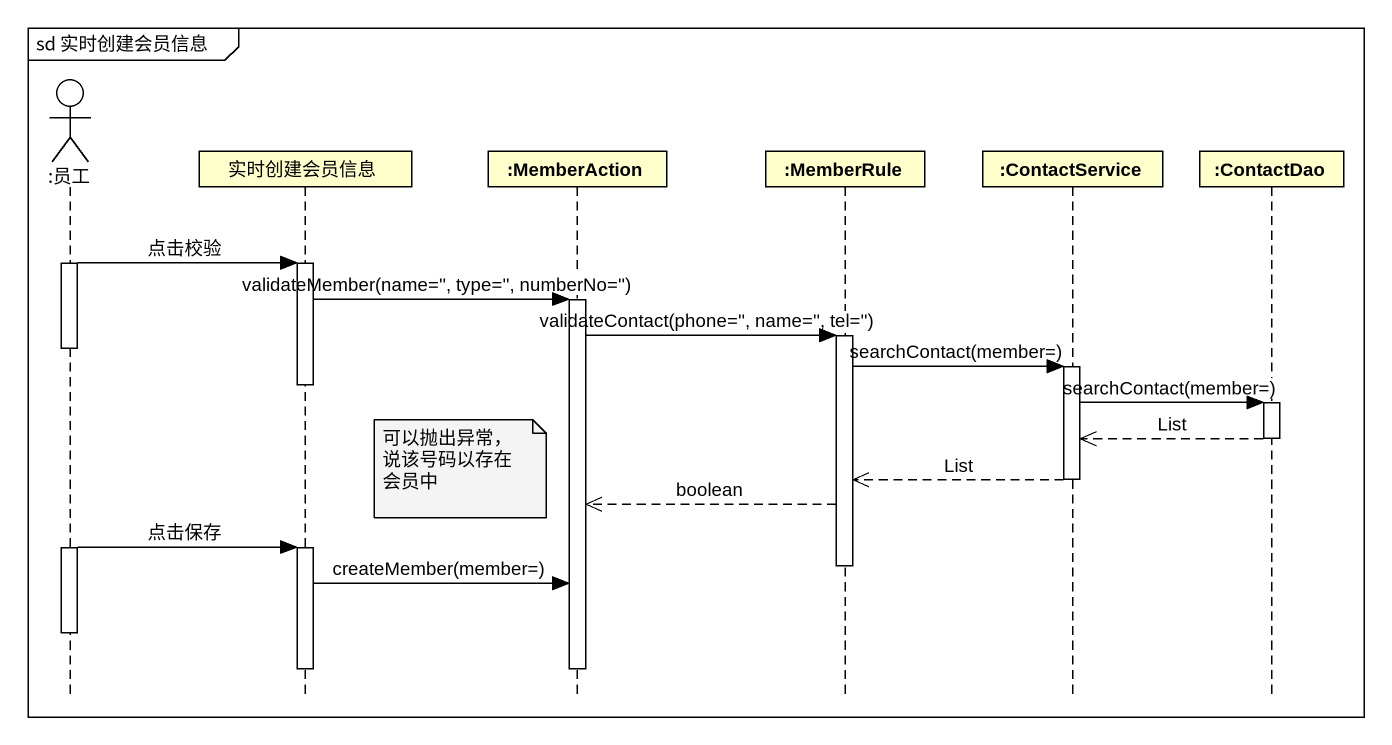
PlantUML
@startuml
mainframe sd 实时创建会员信息
hide footbox
actor ":员工" as 员工
participant 实时创建会员信息
participant ":MemberAction" as MemberAction
participant ":MemberRule" as MemberRule
participant ":ContactService" as ContactService
participant ":ContactDao" as ContactDao

activate 员工
员工 -> 实时创建会员信息 : 点击校验
activate 实时创建会员信息
实时创建会员信息 -> MemberAction : validateMember(name='', type='', numberNo='')
activate MemberAction
MemberAction -> MemberRule : validateContact(phone='', name='', tel='')
activate MemberRule
deactivate 员工
MemberRule -> ContactService : searchContact(member=)
activate ContactService
deactivate 实时创建会员信息
ContactService -> ContactDao : searchContact(member=)
activate ContactDao
ContactDao -->> ContactService : List
deactivate ContactDao
note left of MemberAction : 可以抛出异常，说该号码以存在会员中
ContactService -->> MemberRule : List
deactivate ContactService
MemberRule -->> MemberAction : boolean
activate 员工
员工 -> 实时创建会员信息 : 点击保存
activate 实时创建会员信息
deactivate MemberRule
实时创建会员信息 -> MemberAction : createMember(member=)
deactivate 员工
deactivate 实时创建会员信息
deactivate MemberAction
@enduml
